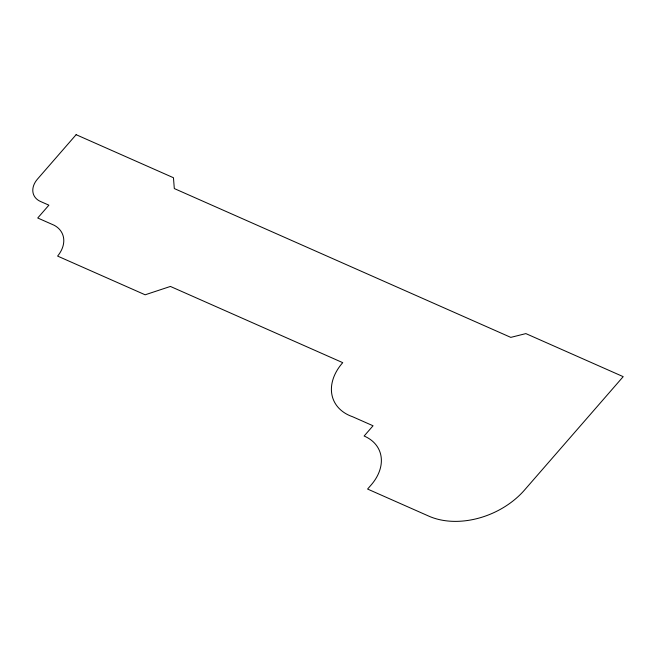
<?xml version="1.0" encoding="UTF-8"?>
<svg xmlns="http://www.w3.org/2000/svg" width="656" height="656" viewBox="0 0 656 656"><rect width="100%" height="100%" fill="white"/><g stroke="black" fill="none" stroke-linecap="round" stroke-linejoin="round"><path stroke-width="0.98" d="M76.129 134.685L37.507 179.072A21.82 15.67 -23.8 0 0 40.492 201.466L48.888 205.172L37.728 217.997L54.145 225.254A31.463 22.591 -23.8 0 1 57.613 256.086L145.148 294.798L170.412 286.442L342.735 362.661A51.217 36.777 -23.8 0 0 352.534 416.708L373.051 425.777L364.121 436.035A47.535 34.137 -23.8 0 1 371.46 484.604L367.59 489.056L428.868 516.157A70.823 50.865 -23.8 0 0 524.513 490.057L623.2 376.651L525.874 333.601L510.794 337.381L174.307 188.559L173.463 177.735L76.129 134.685"/></g></svg>
